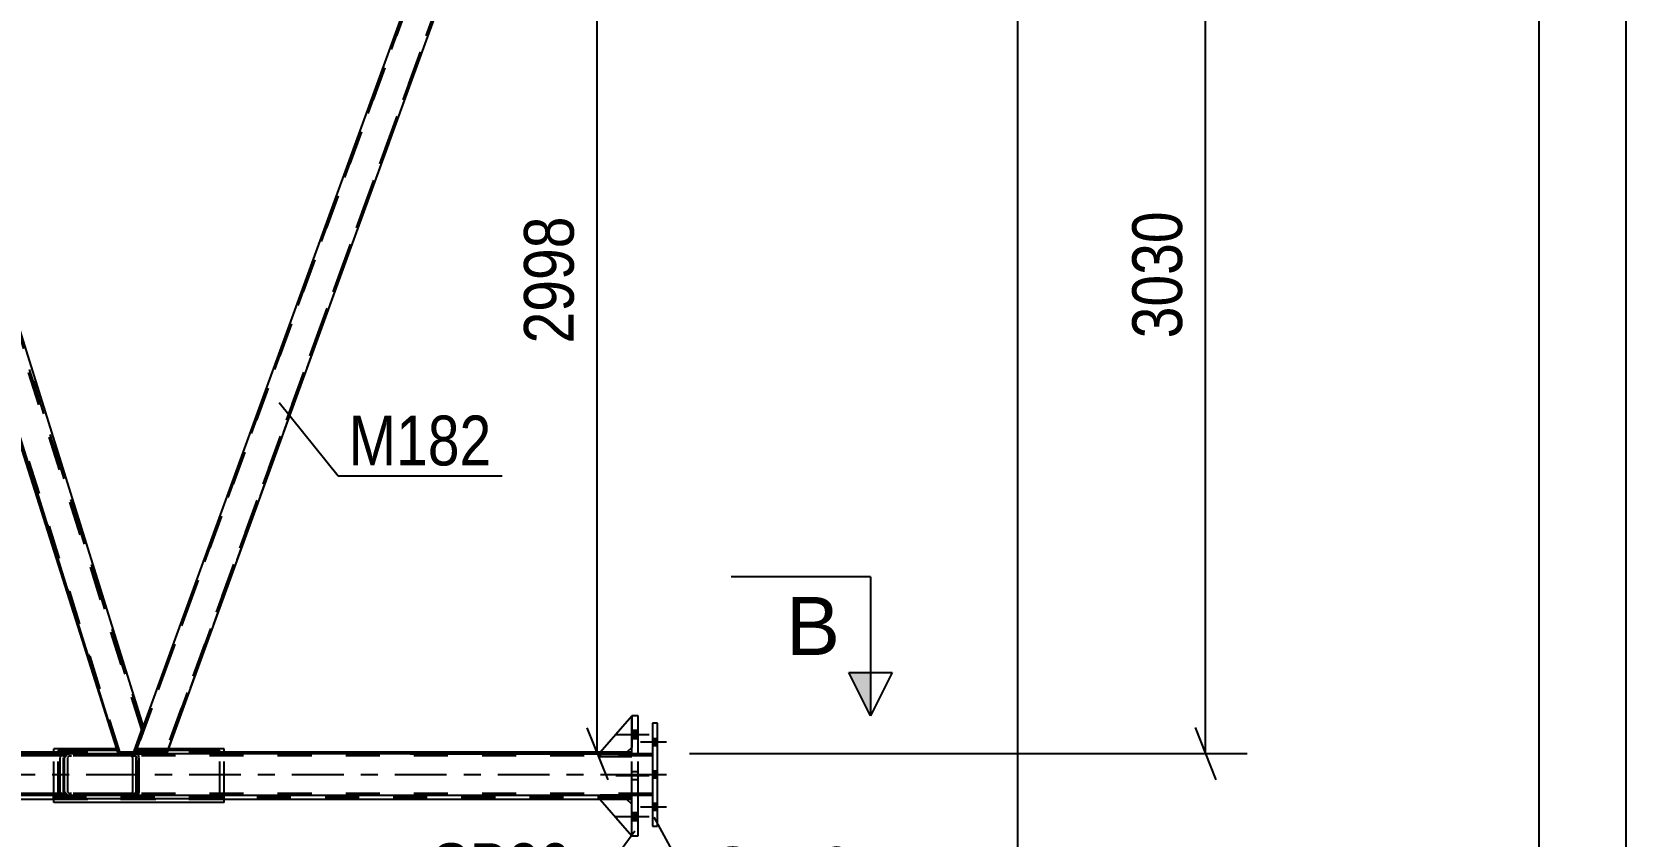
# Model space of a CAD drawing. Header units: millimetres. Extents: x -853 to 336, y -866 to -25.
# Drawn here: x 244.6 to 336.3, y -117.6 to -71.3 of the extents above; entities that cross this region are included whole.
import ezdxf

# ---------------------------------------------------------------- set-up
doc = ezdxf.new("R2010")
doc.units = ezdxf.units.MM
doc.linetypes.add('DXK_LINE_DOT2', pattern=[3.9198, 1.9599, -1.9599])
doc.linetypes.add('DXK_LINE_DOT3', pattern=[5.9187, 2.979, -0.9799, 0.9799, -0.9799])
doc.styles.add('Arial', font='ARIAL.TTF', dxfattribs={"height": 0.2})
doc.styles.add('Arial Narrow', font='ARIALN.TTF', dxfattribs={"height": 0.2})

# ---------------------------------------------------------------- blocks, each defined once
blk = doc.blocks.new('Unknown-570393679-1134')
at = {"color": 5, "linetype": 'Continuous'}
for p, q in [((336.325, -866.051), (336.325, -25.051)), ((331.325, -861.051), (331.325, -30.051))]:
    blk.add_line(p, q, dxfattribs=at)
blk = doc.blocks.new('Part-570393679-4725 - 4720')
at = {"color": 7, "linetype": 'DXK_LINE_DOT2'}
for p, q in [((277.307, -112.982), (277.307, -112.837)), ((277.307, -112.837), (279.125, -112.837)), ((279.125, -112.982), (277.307, -112.982)), ((278.852, -112.982), (278.852, -112.837)), ((279.125, -112.837), (279.125, -112.982))]:
    blk.add_line(p, q, dxfattribs=at)
blk = doc.blocks.new('Part-570393679-4807 - 4720')
at = {"color": 2, "linetype": 'Continuous'}
for p, q in [((280.318, -112.827), (-39.564, -112.828)), ((280.318, -115.227), (-39.564, -115.228))]:
    blk.add_line(p, q, dxfattribs=at)
at = {"color": 7, "linetype": 'DXK_LINE_DOT2'}
for p, q in [((280.318, -112.936), (-39.564, -112.937)), ((280.318, -112.827), (280.318, -115.227)), ((280.318, -115.118), (-39.564, -115.119))]:
    blk.add_line(p, q, dxfattribs=at)
at = {"color": 7, "linetype": 'DXK_LINE_DOT3'}
blk.add_line((280.318, -114.027), (-39.564, -114.028), dxfattribs=at)
blk = doc.blocks.new('Part-570393679-4920 - 4720')
at = {"color": 7, "linetype": 'DXK_LINE_DOT2'}
for p, q in [((279.125, -112.837), (277.307, -112.837)), ((277.307, -112.837), (277.307, -112.982)), ((277.307, -112.982), (279.125, -112.982)), ((278.852, -112.982), (278.852, -112.837)), ((279.125, -112.982), (279.125, -112.837))]:
    blk.add_line(p, q, dxfattribs=at)
blk = doc.blocks.new('Bolt-570393679-4753 - 4720')
at = {"linetype": 'Continuous'}
for points in [[(279.489, -111.964), (279.489, -111.491), (279.125, -111.491), (279.125, -111.964)], [(279.489, -111.964), (279.489, -111.491), (279.125, -111.491), (279.125, -111.964)], [(279.489, -111.964), (279.489, -111.491), (279.125, -111.491), (279.125, -111.964)], [(279.489, -116.691), (279.489, -116.219), (279.125, -116.219), (279.125, -116.691)], [(279.489, -116.691), (279.489, -116.219), (279.125, -116.219), (279.125, -116.691)], [(279.489, -116.691), (279.489, -116.219), (279.125, -116.219), (279.125, -116.691)]]:
    blk.add_hatch(color=1, dxfattribs=at).paths.add_polyline_path(points)
at = {"color": 1, "linetype": 'Continuous'}
for p, q in [((280.125, -111.728), (278.216, -111.728)), ((280.125, -111.728), (278.216, -111.728)), ((280.125, -111.728), (278.216, -111.728)), ((279.489, -111.491), (279.125, -111.491)), ((279.489, -111.491), (279.125, -111.491)), ((279.489, -111.491), (279.125, -111.491)), ((279.489, -111.964), (279.125, -111.964)), ((279.489, -111.964), (279.125, -111.964)), ((279.489, -111.964), (279.125, -111.964)), ((280.125, -116.455), (278.216, -116.455)), ((280.125, -116.455), (278.216, -116.455)), ((280.125, -116.455), (278.216, -116.455)), ((279.489, -116.219), (279.125, -116.219)), ((279.489, -116.219), (279.125, -116.219)), ((279.489, -116.219), (279.125, -116.219)), ((279.489, -116.691), (279.125, -116.691)), ((279.489, -116.691), (279.125, -116.691)), ((279.489, -116.691), (279.125, -116.691))]:
    blk.add_line(p, q, dxfattribs=at)
at = {"color": 1, "linetype": 'DXK_LINE_DOT2'}
for p, q in [((280.125, -114.091), (278.216, -114.091)), ((280.125, -114.091), (278.216, -114.091)), ((279.489, -113.855), (279.125, -113.855)), ((279.489, -113.855), (279.125, -113.855)), ((279.489, -114.328), (279.125, -114.328)), ((279.489, -114.328), (279.125, -114.328))]:
    blk.add_line(p, q, dxfattribs=at)
blk = doc.blocks.new('Part-570393679-4802 - 4720')
at = {"color": 7, "linetype": 'DXK_LINE_DOT2'}
for p, q in [((279.125, -112.728), (-24.025, -112.728)), ((255.681, -112.728), (245.888, -112.728)), ((278.852, -112.728), (277.307, -112.728)), ((279.125, -115.455), (279.125, -112.728)), ((279.125, -112.837), (-37.523, -112.837)), ((279.125, -115.346), (-37.523, -115.346)), ((279.125, -115.455), (-24.025, -115.455)), ((255.681, -115.455), (245.888, -115.455)), ((278.852, -115.455), (277.307, -115.455))]:
    blk.add_line(p, q, dxfattribs=at)
at = {"color": 2, "linetype": 'Continuous'}
for p, q in [((245.888, -112.728), (216.984, -112.728)), ((277.307, -112.728), (255.681, -112.728)), ((279.125, -112.728), (278.852, -112.728)), ((245.888, -115.455), (216.984, -115.455)), ((277.307, -115.455), (255.681, -115.455)), ((279.125, -115.455), (278.852, -115.455))]:
    blk.add_line(p, q, dxfattribs=at)
blk = doc.blocks.new('Part-570393679-4834 - 4720')
at = {"color": 2, "linetype": 'Continuous'}
for p, q in [((278.852, -115.455), (277.307, -115.455)), ((277.307, -115.455), (279.125, -117.546)), ((279.125, -115.728), (278.852, -115.455))]:
    blk.add_line(p, q, dxfattribs=at)
at = {"color": 7, "linetype": 'DXK_LINE_DOT2'}
blk.add_line((279.125, -117.546), (279.125, -115.728), dxfattribs=at)
blk = doc.blocks.new('Part-570393679-4848 - 4720')
at = {"color": 2, "linetype": 'Continuous'}
for p, q in [((249.548, -112.646), (246.136, -112.646)), ((246.136, -112.827), (246.136, -112.646)), ((255.433, -112.646), (252.444, -112.646)), ((255.433, -112.827), (255.433, -112.646)), ((246.136, -115.409), (246.136, -115.227)), ((255.433, -115.409), (246.136, -115.409)), ((255.433, -115.409), (255.433, -115.227))]:
    blk.add_line(p, q, dxfattribs=at)
at = {"color": 7, "linetype": 'DXK_LINE_DOT2'}
for p, q in [((252.444, -112.646), (249.548, -112.646)), ((246.136, -115.227), (246.136, -112.827)), ((255.433, -115.227), (255.433, -112.827))]:
    blk.add_line(p, q, dxfattribs=at)
blk = doc.blocks.new('Part-570393679-5489 - 4720')
at = {"color": 7, "linetype": 'DXK_LINE_DOT2'}
for p, q in [((233.404, -58.637), (232.873, -60.094)), ((234.319, -58.637), (233.404, -58.637)), ((250.948, -111.439), (234.204, -58.637)), ((251.009, -111.271), (234.319, -58.637)), ((232.873, -60.094), (232.874, -60.094)), ((232.874, -60.094), (232.873, -60.094)), ((249.678, -112.728), (232.935, -59.926)), ((250.479, -112.728), (251.009, -111.271)), ((249.564, -112.728), (249.506, -112.546)), ((249.564, -112.728), (250.479, -112.728))]:
    blk.add_line(p, q, dxfattribs=at)
at = {"color": 2, "linetype": 'Continuous'}
blk.add_line((249.506, -112.546), (232.874, -60.094), dxfattribs=at)
blk = doc.blocks.new('Part-570393679-4911 - 4720')
at = {"color": 7, "linetype": 'DXK_LINE_DOT2'}
for p, q in [((278.852, -115.455), (277.307, -115.455)), ((277.307, -115.455), (279.125, -117.546)), ((279.125, -115.728), (278.852, -115.455)), ((279.125, -117.546), (279.125, -115.728))]:
    blk.add_line(p, q, dxfattribs=at)
blk = doc.blocks.new('Part-570393679-4914 - 4720')
at = {"color": 2, "linetype": 'Continuous'}
for p, q in [((277.307, -112.728), (279.125, -110.637)), ((278.852, -112.728), (277.307, -112.728)), ((279.125, -112.455), (278.852, -112.728))]:
    blk.add_line(p, q, dxfattribs=at)
at = {"color": 7, "linetype": 'DXK_LINE_DOT2'}
blk.add_line((279.125, -110.637), (279.125, -112.455), dxfattribs=at)
blk = doc.blocks.new('Part-570393679-4917 - 4720')
at = {"color": 7, "linetype": 'DXK_LINE_DOT2'}
for p, q in [((277.307, -115.211), (277.307, -115.2)), ((279.125, -115.2), (277.307, -115.2)), ((277.307, -115.227), (277.307, -115.211)), ((278.852, -115.346), (278.852, -115.2)), ((279.125, -115.227), (279.125, -115.2))]:
    blk.add_line(p, q, dxfattribs=at)
at = {"color": 2, "linetype": 'Continuous'}
for p, q in [((277.307, -115.346), (277.307, -115.227)), ((279.125, -115.346), (277.307, -115.346)), ((279.125, -115.346), (279.125, -115.227))]:
    blk.add_line(p, q, dxfattribs=at)
blk = doc.blocks.new('Part-570393679-4923 - 4720')
at = {"color": 7, "linetype": 'DXK_LINE_DOT2'}
for p, q in [((279.125, -115.2), (277.307, -115.2)), ((277.307, -115.2), (277.307, -115.346)), ((277.307, -115.346), (279.125, -115.346)), ((278.852, -115.346), (278.852, -115.2)), ((279.125, -115.346), (279.125, -115.2))]:
    blk.add_line(p, q, dxfattribs=at)
blk = doc.blocks.new('Part-570393679-4935 - 4720')
at = {"color": 2, "linetype": 'Continuous'}
for p, q in [((249.517, -112.546), (245.888, -112.546)), ((245.888, -112.827), (245.888, -112.546)), ((255.681, -112.546), (252.48, -112.546)), ((255.681, -112.827), (255.681, -112.546)), ((245.888, -115.637), (245.888, -115.227)), ((255.681, -115.637), (255.681, -115.227)), ((255.681, -115.637), (245.888, -115.637))]:
    blk.add_line(p, q, dxfattribs=at)
at = {"color": 7, "linetype": 'DXK_LINE_DOT2'}
for p, q in [((252.48, -112.546), (249.517, -112.546)), ((245.888, -115.227), (245.888, -112.827)), ((255.681, -115.227), (255.681, -112.827))]:
    blk.add_line(p, q, dxfattribs=at)
blk = doc.blocks.new('Part-570393679-4950 - 4720')
at = {"color": 7, "linetype": 'DXK_LINE_DOT2'}
for p, q in [((250.559, -112.827), (270.614, -57.727)), ((272.316, -57.727), (252.262, -112.827)), ((251.017, -111.25), (250.443, -112.827)), ((250.443, -112.827), (252.378, -112.827))]:
    blk.add_line(p, q, dxfattribs=at)
at = {"color": 2, "linetype": 'Continuous'}
for p, q in [((270.498, -57.727), (251.017, -111.25)), ((252.378, -112.827), (272.432, -57.727)), ((272.432, -57.727), (270.498, -57.727))]:
    blk.add_line(p, q, dxfattribs=at)
blk = doc.blocks.new('Part-570393679-5044 - 4720')
at = {"color": 7, "linetype": 'DXK_LINE_DOT2'}
for p, q in [((270.282, -58.637), (250.595, -112.728)), ((271.985, -58.637), (252.298, -112.728)), ((252.414, -112.728), (272.101, -58.637)), ((270.166, -58.637), (270.1, -58.819)), ((272.101, -58.637), (270.166, -58.637)), ((251.017, -111.249), (250.479, -112.728)), ((250.479, -112.728), (252.414, -112.728))]:
    blk.add_line(p, q, dxfattribs=at)
at = {"color": 2, "linetype": 'Continuous'}
blk.add_line((270.1, -58.819), (251.017, -111.249), dxfattribs=at)
blk = doc.blocks.new('Part-570393679-5067 - 4720')
at = {"color": 2, "linetype": 'Continuous'}
for p, q in [((233.735, -57.727), (233.032, -59.659)), ((233.735, -57.727), (234.334, -57.727)), ((234.334, -57.727), (251.017, -111.25)), ((233.032, -59.659), (249.604, -112.827)), ((250.443, -112.827), (251.017, -111.25))]:
    blk.add_line(p, q, dxfattribs=at)
at = {"color": 7, "linetype": 'DXK_LINE_DOT2'}
for p, q in [((234.22, -57.727), (250.955, -111.419)), ((249.719, -112.827), (233.093, -59.49)), ((249.604, -112.827), (250.443, -112.827))]:
    blk.add_line(p, q, dxfattribs=at)
blk = doc.blocks.new('Part-570393679-5090 - 4720')
at = {"color": 2, "linetype": 'Continuous'}
for p, q in [((280.609, -111.073), (280.318, -111.073)), ((280.318, -111.073), (280.318, -116.982)), ((280.609, -116.982), (280.609, -111.073)), ((280.318, -116.982), (280.609, -116.982))]:
    blk.add_line(p, q, dxfattribs=at)
blk = doc.blocks.new('Part-570393679-5453 - 4720')
at = {"color": 7, "linetype": 'DXK_LINE_DOT2'}
for p, q in [((277.307, -112.728), (279.125, -110.637)), ((279.125, -110.637), (279.125, -112.455)), ((278.852, -112.728), (277.307, -112.728)), ((279.125, -112.455), (278.852, -112.728))]:
    blk.add_line(p, q, dxfattribs=at)
blk = doc.blocks.new('Part-570393679-5551 - 4720')
at = {"color": 7, "linetype": 'DXK_LINE_DOT2'}
for p, q in [((250.222, -112.827), (213.258, -112.827)), ((213.258, -112.827), (213.258, -115.227)), ((250.222, -112.936), (213.258, -112.936)), ((216.127, -112.844), (215.975, -112.827)), ((215.975, -112.936), (216.051, -112.945)), ((216.158, -113.004), (216.173, -113.046)), ((216.173, -115.009), (216.173, -113.046)), ((216.372, -113.046), (216.342, -112.962)), ((216.372, -115.009), (216.372, -113.046)), ((246.251, -113.046), (246.282, -112.962)), ((246.251, -115.009), (246.251, -113.046)), ((246.465, -113.004), (246.45, -113.046)), ((246.45, -115.009), (246.45, -113.046)), ((246.496, -112.844), (246.648, -112.827)), ((246.648, -112.936), (246.572, -112.945)), ((250.222, -112.827), (250.374, -112.844)), ((250.298, -112.945), (250.222, -112.936)), ((250.42, -113.046), (250.405, -113.004)), ((250.42, -113.046), (250.42, -115.009)), ((250.588, -112.962), (250.619, -113.046)), ((250.619, -115.009), (250.619, -113.046)), ((250.222, -115.118), (213.258, -115.118)), ((250.222, -115.227), (213.258, -115.227)), ((216.051, -115.11), (215.975, -115.118)), ((215.975, -115.227), (216.127, -115.211)), ((216.173, -115.009), (216.158, -115.051)), ((216.342, -115.093), (216.372, -115.009)), ((246.282, -115.093), (246.251, -115.009)), ((246.45, -115.009), (246.465, -115.051)), ((246.648, -115.227), (246.496, -115.211)), ((246.572, -115.11), (246.648, -115.118)), ((250.222, -115.118), (250.298, -115.11)), ((250.374, -115.211), (250.222, -115.227)), ((250.405, -115.051), (250.42, -115.009)), ((250.619, -115.009), (250.588, -115.093))]:
    blk.add_line(p, q, dxfattribs=at)
for centre, radius, start, end in [((216.02, -113.128), 0.186, 41.93625, 80.48185), ((216.065, -113.21), 0.371, 41.93625, 80.48185), ((246.558, -113.21), 0.371, 99.51821, 138.06382), ((246.603, -113.128), 0.186, 99.51821, 138.06382), ((250.267, -113.128), 0.186, 41.93625, 80.48185), ((250.312, -113.21), 0.371, 41.93625, 80.48185), ((216.02, -114.927), 0.186, 279.51821, 318.06382), ((216.065, -114.844), 0.371, 279.51821, 318.06382), ((246.558, -114.844), 0.371, 221.93625, 260.48185), ((246.603, -114.927), 0.186, 221.93625, 260.48185), ((250.267, -114.927), 0.186, 279.51821, 318.06382), ((250.312, -114.844), 0.371, 279.51821, 318.06382)]:
    blk.add_arc(centre, radius, start, end, dxfattribs=at)
blk = doc.blocks.new('Part-570393679-5622 - 4720')
at = {"color": 7, "linetype": 'DXK_LINE_DOT2'}
for p, q in [((231.436, -113.046), (231.451, -112.962)), ((231.436, -115.009), (231.436, -113.046)), ((231.451, -112.962), (231.494, -112.891)), ((231.494, -112.891), (231.558, -112.844)), ((231.543, -113.004), (231.535, -113.046)), ((231.535, -115.009), (231.535, -113.046)), ((231.564, -112.968), (231.543, -113.004)), ((231.558, -112.844), (231.634, -112.827)), ((231.596, -112.945), (231.564, -112.968)), ((231.634, -112.936), (231.596, -112.945)), ((250.47, -112.827), (231.634, -112.827)), ((250.47, -112.936), (231.634, -112.936)), ((233.421, -112.827), (233.497, -112.844)), ((233.459, -112.945), (233.421, -112.936)), ((233.491, -112.968), (233.459, -112.945)), ((233.513, -113.004), (233.491, -112.968)), ((233.497, -112.844), (233.561, -112.891)), ((233.52, -113.046), (233.513, -113.004)), ((233.52, -115.009), (233.52, -113.046)), ((233.561, -112.891), (233.604, -112.962)), ((233.604, -112.962), (233.619, -113.046)), ((233.619, -115.009), (233.619, -113.046)), ((246.53, -112.962), (246.5, -113.046)), ((246.5, -115.009), (246.5, -113.046)), ((246.698, -113.046), (246.713, -113.004)), ((246.698, -115.009), (246.698, -113.046)), ((246.897, -112.827), (246.745, -112.844)), ((246.821, -112.945), (246.897, -112.936)), ((250.622, -112.844), (250.47, -112.827)), ((250.47, -112.936), (250.546, -112.945)), ((250.702, -112.873), (250.622, -112.844)), ((250.653, -113.004), (250.668, -113.046)), ((250.668, -115.009), (250.668, -113.046)), ((250.702, -115.181), (250.702, -112.873)), ((250.726, -112.891), (250.702, -112.873)), ((250.769, -112.962), (250.726, -112.891)), ((250.785, -113.046), (250.769, -112.962)), ((250.785, -115.009), (250.785, -113.046)), ((231.451, -115.093), (231.436, -115.009)), ((231.494, -115.163), (231.451, -115.093)), ((231.558, -115.211), (231.494, -115.163)), ((231.535, -115.009), (231.543, -115.051)), ((231.543, -115.051), (231.564, -115.086)), ((231.634, -115.227), (231.558, -115.211)), ((231.564, -115.086), (231.596, -115.11)), ((231.596, -115.11), (231.634, -115.118)), ((250.47, -115.118), (231.634, -115.118)), ((250.47, -115.227), (231.634, -115.227)), ((233.421, -115.118), (233.459, -115.11)), ((233.497, -115.211), (233.421, -115.227)), ((233.459, -115.11), (233.491, -115.086)), ((233.491, -115.086), (233.513, -115.051)), ((233.561, -115.163), (233.497, -115.211)), ((233.513, -115.051), (233.52, -115.009)), ((233.604, -115.093), (233.561, -115.163)), ((233.619, -115.009), (233.604, -115.093)), ((246.5, -115.009), (246.53, -115.093)), ((246.713, -115.051), (246.698, -115.009)), ((246.745, -115.211), (246.897, -115.227)), ((246.897, -115.118), (246.821, -115.11)), ((250.546, -115.11), (250.47, -115.118)), ((250.47, -115.227), (250.622, -115.211)), ((250.622, -115.211), (250.702, -115.181)), ((250.668, -115.009), (250.653, -115.051)), ((250.702, -115.181), (250.726, -115.163)), ((250.726, -115.163), (250.769, -115.093)), ((250.769, -115.093), (250.785, -115.009))]:
    blk.add_line(p, q, dxfattribs=at)
for centre, radius, start, end in [((246.806, -113.21), 0.371, 99.51821, 138.06382), ((246.851, -113.128), 0.186, 99.51821, 138.06382), ((250.515, -113.128), 0.186, 41.93625, 80.48185), ((246.806, -114.844), 0.371, 221.93625, 260.48185), ((246.851, -114.927), 0.186, 221.93625, 260.48185), ((250.515, -114.927), 0.186, 279.51821, 318.06382)]:
    blk.add_arc(centre, radius, start, end, dxfattribs=at)
blk = doc.blocks.new('Bolt-570393679-5644 - 4720')
at = {"linetype": 'Continuous'}
for points in [[(280.609, -112.364), (280.609, -111.964), (280.318, -111.964), (280.318, -112.364)], [(280.609, -112.364), (280.609, -111.964), (280.318, -111.964), (280.318, -112.364)], [(280.609, -112.364), (280.609, -111.964), (280.318, -111.964), (280.318, -112.364)], [(280.609, -114.227), (280.609, -113.827), (280.318, -113.827), (280.318, -114.227)], [(280.609, -114.227), (280.609, -113.827), (280.318, -113.827), (280.318, -114.227)], [(280.609, -116.091), (280.609, -115.691), (280.318, -115.691), (280.318, -116.091)], [(280.609, -116.091), (280.609, -115.691), (280.318, -115.691), (280.318, -116.091)], [(280.609, -116.091), (280.609, -115.691), (280.318, -115.691), (280.318, -116.091)]]:
    blk.add_hatch(color=1, dxfattribs=at).paths.add_polyline_path(points)
at = {"color": 1, "linetype": 'Continuous'}
for p, q in [((281.136, -112.164), (279.627, -112.164)), ((281.136, -112.164), (279.627, -112.164)), ((281.136, -112.164), (279.627, -112.164)), ((280.609, -111.964), (280.318, -111.964)), ((280.609, -111.964), (280.318, -111.964)), ((280.609, -111.964), (280.318, -111.964)), ((280.609, -112.364), (280.318, -112.364)), ((280.609, -112.364), (280.318, -112.364)), ((280.609, -112.364), (280.318, -112.364)), ((281.136, -114.027), (279.627, -114.027)), ((281.136, -114.027), (279.627, -114.027)), ((280.609, -113.827), (280.318, -113.827)), ((280.609, -113.827), (280.318, -113.827)), ((280.609, -114.227), (280.318, -114.227)), ((280.609, -114.227), (280.318, -114.227)), ((281.136, -115.891), (279.627, -115.891)), ((281.136, -115.891), (279.627, -115.891)), ((281.136, -115.891), (279.627, -115.891)), ((280.609, -115.691), (280.318, -115.691)), ((280.609, -115.691), (280.318, -115.691)), ((280.609, -115.691), (280.318, -115.691)), ((280.609, -116.091), (280.318, -116.091)), ((280.609, -116.091), (280.318, -116.091)), ((280.609, -116.091), (280.318, -116.091))]:
    blk.add_line(p, q, dxfattribs=at)
blk = doc.blocks.new('Part-570393679-5661 - 4720')
at = {"color": 2, "linetype": 'Continuous'}
for p, q in [((279.489, -110.637), (279.125, -110.637)), ((279.125, -112.827), (279.125, -110.637)), ((279.489, -112.827), (279.489, -110.637)), ((279.125, -117.546), (279.125, -115.227)), ((279.489, -117.546), (279.489, -115.227)), ((279.125, -117.546), (279.489, -117.546))]:
    blk.add_line(p, q, dxfattribs=at)
at = {"color": 7, "linetype": 'DXK_LINE_DOT2'}
for p, q in [((279.125, -115.227), (279.125, -112.827)), ((279.489, -115.227), (279.489, -112.827))]:
    blk.add_line(p, q, dxfattribs=at)
blk = doc.blocks.new('StraightDimension-570393679-5706 - 4720')
at = {"color": 7, "linetype": 'Continuous'}
for p, q in [((277.743, -59.809), (276.543, -56.809)), ((252.936, -58.309), (279.543, -58.309)), ((277.143, -112.827), (277.143, -58.309)), ((276.543, -111.327), (277.743, -114.327)), ((266.374, -112.827), (279.543, -112.827))]:
    blk.add_line(p, q, dxfattribs=at)
at = {"color": 0}
blk.add_wipeout([(276.393, -81.312), (272.193, -81.312), (272.193, -89.825), (276.393, -89.825)], dxfattribs=at)
at = {"color": 3, "style": 'Arial Narrow'}
blk.add_text('2998', height=2.8633, rotation=90.00021, dxfattribs=at).set_placement((275.793, -89.225))
blk = doc.blocks.new('StraightDimension-570393679-5740 - 4720')
at = {"color": 7, "linetype": 'Continuous'}
blk.add_line((301.326, -60.773), (301.326, -128.206), dxfattribs=at)
blk = doc.blocks.new('StraightDimension-570393679-5718 - 4720')
at = {"color": 7, "linetype": 'Continuous'}
for p, q in [((312.732, -59.227), (311.532, -56.227)), ((296.847, -57.727), (314.532, -57.727)), ((312.132, -112.818), (312.132, -57.727)), ((311.532, -111.318), (312.732, -114.318)), ((282.442, -112.818), (314.532, -112.818))]:
    blk.add_line(p, q, dxfattribs=at)
at = {"color": 0}
blk.add_wipeout([(311.382, -81.016), (307.182, -81.016), (307.182, -89.529), (311.382, -89.529)], dxfattribs=at)
at = {"color": 3, "style": 'Arial Narrow'}
blk.add_text('3030', height=2.8633, rotation=90.00021, dxfattribs=at).set_placement((310.782, -88.929))
blk = doc.blocks.new('Mark-570393679-5657 - 4720')
at = {"color": 30, "linetype": 'Continuous'}
for p in [(279.301, -117.281), (267.014, -121.44)]:
    blk.add_line(p, (276.253, -121.44), dxfattribs=at)
at = {"color": 0}
blk.add_wipeout([(275.653, -120.84), (275.653, -117.84), (267.614, -117.84), (267.614, -120.84)], dxfattribs=at)
blk.add_wipeout([(275.653, -120.84), (275.653, -117.84), (267.614, -117.84), (267.614, -120.84)], dxfattribs=at)
at = {"color": 3, "style": 'Arial Narrow'}
blk.add_text('SP20', height=2.8633, dxfattribs=at).set_placement((267.614, -120.84))
blk = doc.blocks.new('Mark-570393679-4946 - 4720')
at = {"color": 30, "linetype": 'Continuous'}
for p, q in [((258.843, -92.621), (262.242, -96.839)), ((262.242, -96.839), (271.665, -96.839))]:
    blk.add_line(p, q, dxfattribs=at)
at = {"color": 0}
blk.add_wipeout([(271.065, -96.239), (271.065, -93.239), (262.842, -93.239), (262.842, -96.239)], dxfattribs=at)
blk.add_wipeout([(271.065, -96.239), (271.065, -93.239), (262.842, -93.239), (262.842, -96.239)], dxfattribs=at)
at = {"color": 3, "style": 'Arial Narrow'}
blk.add_text('M182', height=2.8633, dxfattribs=at).set_placement((262.842, -96.239))
blk = doc.blocks.new('Mark-570393679-5086 - 4720')
at = {"color": 30, "linetype": 'Continuous'}
for p, q in [((280.407, -116.463), (283.212, -121.644)), ((283.212, -121.644), (292.451, -121.644))]:
    blk.add_line(p, q, dxfattribs=at)
at = {"color": 0}
blk.add_wipeout([(291.851, -121.044), (291.851, -118.044), (283.812, -118.044), (283.812, -121.044)], dxfattribs=at)
blk.add_wipeout([(291.851, -121.044), (291.851, -118.044), (283.812, -118.044), (283.812, -121.044)], dxfattribs=at)
at = {"color": 3, "style": 'Arial Narrow'}
blk.add_text('SP19', height=2.8633, dxfattribs=at).set_placement((283.812, -121.044))
blk = doc.blocks.new('SectionMark-570393679-5752 - 4720')
at = {"linetype": 'Continuous'}
blk.add_hatch(color=6, dxfattribs=at).paths.add_polyline_path([(291.606, -108.146), (292.856, -108.146), (292.856, -110.646)])
at = {"color": 6, "linetype": 'Continuous'}
for p, q in [((292.856, -102.646), (284.856, -102.646)), ((292.856, -102.646), (292.856, -110.646)), ((291.606, -108.146), (294.106, -108.146)), ((292.856, -110.646), (291.606, -108.146)), ((294.106, -108.146), (292.856, -110.646))]:
    blk.add_line(p, q, dxfattribs=at)
at = {"color": 0, "linetype": 'Continuous'}
blk.add_wipeout([(291.106, -107.146), (291.106, -103.646), (287.995, -103.646), (287.995, -107.146)], dxfattribs=at)
at = {"color": 3, "linetype": 'Continuous', "style": 'Arial'}
blk.add_text('B', height=3.343, dxfattribs=at).set_placement((287.995, -107.146))

msp = doc.modelspace()

# ---------------------------------------------------------------- block references
for name in ['Unknown-570393679-1134', 'Part-570393679-5067 - 4720', 'Part-570393679-4950 - 4720', 'Part-570393679-5489 - 4720', 'Part-570393679-5044 - 4720', 'Part-570393679-4914 - 4720', 'Part-570393679-5453 - 4720', 'Part-570393679-5661 - 4720', 'Bolt-570393679-4753 - 4720', 'Part-570393679-5090 - 4720', 'Part-570393679-4802 - 4720', 'Part-570393679-4935 - 4720', 'Part-570393679-4848 - 4720', 'Bolt-570393679-5644 - 4720', 'Part-570393679-4807 - 4720', 'Part-570393679-5551 - 4720', 'Part-570393679-5622 - 4720', 'Part-570393679-4725 - 4720', 'Part-570393679-4920 - 4720', 'Part-570393679-4917 - 4720', 'Part-570393679-4923 - 4720', 'Part-570393679-4834 - 4720', 'Part-570393679-4911 - 4720']:
    msp.add_blockref(name, (0, 0))

# ---------------------------------------------------------------- next in the draw order: block references
msp.add_blockref('StraightDimension-570393679-5706 - 4720', (0, 0))

# ---------------------------------------------------------------- next in the draw order: block references
msp.add_blockref('StraightDimension-570393679-5740 - 4720', (0, 0))

# ---------------------------------------------------------------- next in the draw order: block references
for name in ['StraightDimension-570393679-5718 - 4720', 'Mark-570393679-4946 - 4720', 'Mark-570393679-5657 - 4720', 'Mark-570393679-5086 - 4720']:
    msp.add_blockref(name, (0, 0))

# ---------------------------------------------------------------- next in the draw order: block references
msp.add_blockref('SectionMark-570393679-5752 - 4720', (0, 0))

doc.saveas('drawing.dxf')
